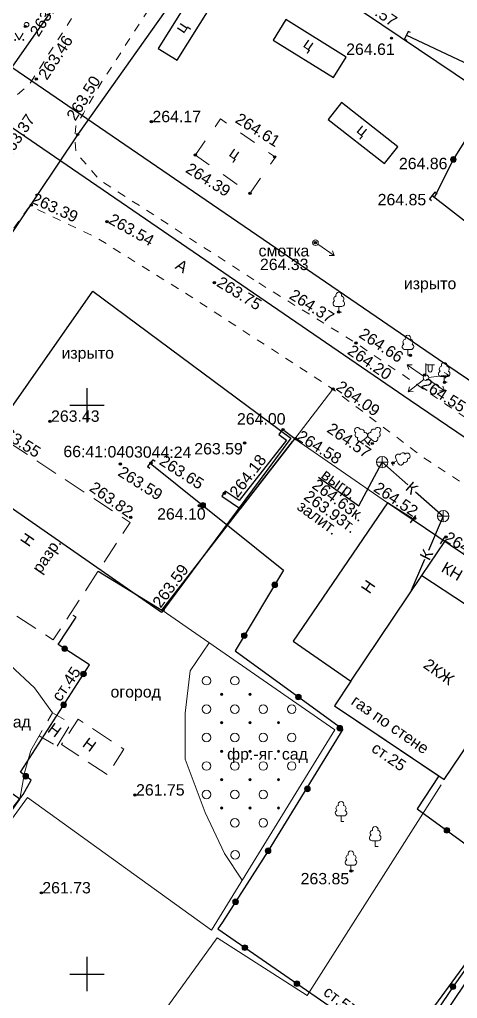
# Model space of a CAD drawing. Header units: metres. Extents: x -1448899 to 1563798, y -293564 to 398817.
# Drawn here: x 40544.1 to 40582.6, y 36947.9 to 37033.9 of the extents above; entities that cross this region are included whole.
import ezdxf
from ezdxf.enums import TextEntityAlignment as Align

# ---------------------------------------------------------------- set-up
doc = ezdxf.new("R2010")
doc.units = ezdxf.units.M
doc.set_wipeout_variables(frame=1)
doc.header["$PDMODE"] = 32
doc.header["$PDSIZE"] = 0.2
doc.linetypes.add('atp_1.5x1.5', pattern=[3, 1.5, -1.5])
doc.linetypes.add('atp_2x1', pattern=[3, 2, -1])
for name, color, linetype in [('LABELS', 254, 'Continuous'), ('P', 94, 'Continuous'), ('T', 1, 'Continuous'), ('Z', 30, 'Continuous'), ('Автодорожное хозяйство', 7, 'Continuous'), ('Газопроводы', 7, 'Continuous'), ('Здания и строения', 7, 'Continuous'), ('кадастр', 7, 'Continuous'), ('Канализации', 7, 'Continuous'), ('Крышки колодцев', 7, 'Continuous'), ('Объекты электропередачи', 7, 'Continuous'), ('Ограждения', 7, 'Continuous'), ('Отметка', 7, 'Continuous'), ('Пикет', 7, 'Continuous'), ('Растительность', 7, 'Continuous'), ('Сетка координат', 7, 'Continuous')]:
    doc.layers.add(name, color=color, linetype=linetype)
doc.styles.get("Standard").update_dxf_attribs({"font": 'arial.ttf'})
doc.styles.add('Бм431', font='')
doc.styles.get('Бм431').set_extended_font_data('Bm431', italic=True)
doc.linetypes.add('atp_0x1', pattern='A,0,[133,ltypeshp.shx,S=0.05,R=0,X=0,Y=0],-1', length=1)
doc.linetypes.add('atp_121_g', pattern='A,8,-0.6,["Г",Бм431,S=2,R=0,X=0,Y=-1],-2.3,24', length=34.9)
doc.linetypes.add('atp_122_k', pattern='A,2,-2,3,-0.6,["К",Бм431,S=2,R=0,X=-0.5,Y=-1],-2,4,-2,8,-2,8,-2,6', length=41.6)
doc.linetypes.add('atp_475_1', pattern='A,2.5,[130,ltypeshp.shx,S=0.4,R=0,X=0,Y=0.4],2.5', length=5)
doc.linetypes.add('atp_476_3', pattern='A,1,[131,ltypeshp.shx,S=0.56,R=0,X=-0.56,Y=-0.56],5,[131,ltypeshp.shx,S=0.56,R=180,X=0.56,Y=0.56],4', length=10)

# ---------------------------------------------------------------- blocks, each defined once
blk = doc.blocks.new('atp_390a')
at = {"color": 0, "linetype": 'ByBlock', "lineweight": -2}
for points in [[(0, 0.99), (-0.51, 0.99)], [(0, 0.99), (0.51, 0.99)], [(0, 0), (0, 0.99)], [(0.5, 0), (0, 0)]]:
    blk.add_lwpolyline(points, dxfattribs=at)
for centre, start, end in [((0, 3), 90, 202.242), ((0, 3), 337.758, 90), ((-0.51, 1.49), 115.6346, 270), ((-0.39, 2.32), 97.9406, 227.8197), ((0.39, 2.32), 312.1803, 82.0594), ((0.51, 1.49), 270, 64.3654)]:
    blk.add_arc(centre, 0.5, start, end, dxfattribs=at)
blk = doc.blocks.new('atp_117kb')
at = {"color": 0, "linetype": 'ByBlock', "lineweight": -2}
for points in [[(-1, 0), (1, 0)], [(0, 1), (0, -1)]]:
    blk.add_lwpolyline(points, dxfattribs=at)
blk.add_circle((0, 0), 1, dxfattribs=at)
blk = doc.blocks.new('atp_106a')
at = {"color": 0, "linetype": 'ByBlock', "lineweight": -2}
blk.add_circle((0, 0), 0.5, dxfattribs=at)
blk = doc.blocks.new('atp_115c')
at = {"color": 0, "linetype": 'ByBlock', "lineweight": -2}
for points in [[(3.29, -0.5), (4, 0), (3.29, 0.5)], [(0.5, 0), (4, 0)]]:
    blk.add_lwpolyline(points, dxfattribs=at)
blk = doc.blocks.new('atp_397b')
at = {"color": 0, "linetype": 'ByBlock', "lineweight": -2}
blk.add_circle((0, 0), 0.4, dxfattribs=at)
blk = doc.blocks.new('atp_409')
at = {"color": 0, "linetype": 'ByBlock', "lineweight": -2}
blk.add_circle((0, 0), 0.75, dxfattribs=at)
blk = doc.blocks.new('atp_410')
at = {"linetype": 'ByBlock', "lineweight": -2}
h = blk.add_hatch(color=0, dxfattribs=at)
edge = h.paths.add_edge_path()
edge.add_arc((0, 0), 0.2, 0, 360)
at = {"color": 0, "linetype": 'ByBlock', "lineweight": -2}
blk.add_circle((0, 0), 0.2, dxfattribs=at)
blk = doc.blocks.new('atp_107a')
at = {"linetype": 'ByBlock', "lineweight": -2}
h = blk.add_hatch(color=0, dxfattribs=at)
edge = h.paths.add_edge_path()
edge.add_arc((0, 0), 0.5, 0, 360)
at = {"color": 0, "linetype": 'ByBlock', "lineweight": -2}
blk.add_circle((0, 0), 0.5, dxfattribs=at)
blk = doc.blocks.new('atp_110')
at = {"color": 0, "linetype": 'ByBlock', "lineweight": -2}
for p, q in [((0, 0.5), (0, 2.5)), ((0, 2.25), (1.5, 2.25))]:
    blk.add_line(p, q, dxfattribs=at)
blk.add_lwpolyline([(0.4, 2.25), (0.4, 1.36, 1.040016), (1.1, 1.36), (1.1, 2.25)], format="xyb", dxfattribs=at)
blk = doc.blocks.new('atp_416')
at = {"color": 0, "linetype": 'ByBlock', "lineweight": -2}
blk.add_lwpolyline([(0.72, 1.2), (0, 0), (-0.72, 1.2)], dxfattribs=at)
for centre in [(-0.72, 0), (0.72, 0)]:
    blk.add_circle(centre, 0.075, dxfattribs=at)
blk = doc.blocks.new('atp_122b')
at = {"color": 0, "linetype": 'ByBlock', "lineweight": -2}
blk.add_lwpolyline([(0.5, 0.75), (0, 0.75), (0, -0.75), (0.5, -0.75)], dxfattribs=at)
blk = doc.blocks.new('A$C0BB7152E')
at = {"layer": 'P', "linetype": 'Continuous'}
for points in [[(1532936.3, 387509.92), (1532947.55, 387526.19), (1532965.08, 387513.41), (1532953.81, 387497.97)], [(1532991.97, 387447.52), (1532980.07, 387455.36), (1532974.7, 387458.86), (1532996.37, 387488.86), (1532998.06, 387491.86), (1533013.5, 387481.25), (1533011.75, 387478.56), (1532999.07, 387458.3)]]:
    blk.add_lwpolyline(points, close=True, dxfattribs=at)
at = {"layer": 'T', "linetype": 'Continuous'}
blk.add_lwpolyline([(1532998.66, 387492.8), (1532996.67, 387489.36), (1532994.01, 387485.38), (1532988.73, 387477.56), (1532975.79, 387458.08), (1532974.89, 387458.71), (1532964.32, 387441.74), (1532959.99, 387435.38), (1532952.54, 387424.79)], dxfattribs=at)
at = {"layer": 'Z', "linetype": 'Continuous'}
blk.add_lwpolyline([(1533097.19, 387762.94), (1533070.58, 387723.24), (1533071.56, 387707.06), (1533055.42, 387680.86), (1533041.73, 387657.54), (1533027.45, 387637.63), (1533010.33, 387631.95), (1532946.15, 387540.01), (1532918.03, 387497.47), (1532895.06, 387461.77), (1532867.1, 387419.72), (1532845.93, 387387.45), (1532828.37, 387398.97), (1532849.58, 387431.3), (1532877.48, 387473.27), (1532900.43, 387508.95), (1532928.77, 387551.81), (1532997.11, 387649.69), (1533014.37, 387655.41), (1533024.11, 387669), (1533037.42, 387691.68), (1533050.2, 387712.42), (1533049.2, 387729.04), (1533079.74, 387774.63)], close=True, dxfattribs=at)
for points in [[(1532973.48, 387594.06), (1532940.27, 387545.81), (1532978, 387520.44), (1533024.5, 387489.47)], [(1533022.06, 387485.81), (1532975.56, 387516.78), (1532937.66, 387542.26), (1532910.87, 387501.15), (1532888.21, 387467.49), (1532917.11, 387446.98), (1532947.56, 387426.35), (1533026.55, 387374.35)]]:
    blk.add_lwpolyline(points, dxfattribs=at)
at = {"layer": 'LABELS'}
blk.add_text('66:41:0403044:24', height=1, dxfattribs=at).set_placement((1532950.69, 387512.08), align=Align.MIDDLE_CENTER)
blk = doc.blocks.new('A$C0ab4c2d5')
for points in [[(96.798, 248.086), (99.777, 252.827), (98.098, 253.882), (95.119, 249.14)], [(105.251, 249.86), (110.552, 246.574), (111.671, 248.378), (106.369, 251.665)], [(110.091, 242.884), (115.052, 239.005), (116.217, 240.495), (111.256, 244.374)]]:
    blk.add_lwpolyline(points, close=True)
for points in [[(100.738, 209.773), (102.374, 208.651), (107.151, 214.815), (106.061, 215.626), (105.737, 215.179), (106.409, 214.694), (102.261, 209.394), (101.019, 210.203), (100.738, 209.773)], [(89.846, 203.168), (95.46, 199.757), (106.953, 214.562)], [(115.321, 209.178), (107.022, 197.027), (112.096, 193.504), (118.325, 202.79), (122.177, 200.271), (124.162, 203.218), (115.321, 209.178)], [(117.576, 207.746), (115.321, 209.178)], [(117.347, 207.417), (117.804, 208.074)], [(119.977, 205.586), (120.434, 206.242)], [(75.142, 182.307), (80.145, 179.21), (82.936, 183.147), (68.475, 193.352), (71.448, 197.178), (76.094, 194.035), (78.069, 196.662), (71.235, 201.644)], [(112.096, 193.504), (110.662, 191.33), (120.295, 184.876), (128, 196.236), (122.177, 200.271)]]:
    blk.add_lwpolyline(points)
at = {"layer": 'Автодорожное хозяйство', "color": 7, "linetype": 'atp_1.5x1.5', "lineweight": 15, "ltscale": 0.5, "flags": 128}
for points in [[(66.215, 253.936), (78.153, 245.499), (78.906, 245.119), (81.251, 244.568), (82.475, 244.833), (83.821, 246.016), (88.571, 253.433), (93.607, 260.554), (93.765, 261.265), (93.505, 261.868), (91.311, 263.858)], [(103.979, 228.517), (112.534, 223.232), (125.621, 214.339)]]:
    blk.add_lwpolyline(points, dxfattribs=at)
at = {"layer": 'Автодорожное хозяйство', "color": 7, "linetype": 'atp_0x1', "lineweight": 15, "ltscale": 0.5, "flags": 128}
blk.add_lwpolyline([(107.151, 214.815), (110.512, 219.18)], dxfattribs=at)
at = {"layer": 'Газопроводы', "linetype": 'atp_121_g', "lineweight": 30, "ltscale": 0.5, "elevation": 262.406, "flags": 128}
for points in [[(108.066, 255.273), (108.35, 255.611), (124.512, 244.738)], [(119.445, 236.042), (121.114, 239.369), (124.512, 244.738), (125.114, 246.47), (116.961, 250.295)], [(119.243, 236.198), (122.91, 233.37), (135.002, 225.64), (136.952, 228.178), (137.396, 227.864)], [(66.94, 161.621), (78.402, 177.417), (83.24, 183.531), (83.949, 184.801), (82.994, 185.505), (89.072, 194.943), (86.335, 196.722), (87.911, 199.119), (87.648, 199.292)], [(129.208, 178.282), (128.505, 177.456), (127.554, 176.338), (125.377, 172.695), (121.229, 166.87), (116.498, 159.863), (116.15, 160.127), (111.153, 153.1), (107.291, 147.432), (103.55, 141.457), (100.286, 136.793), (99.654, 136.177), (93.315, 126.951), (93.229, 126.834)]]:
    blk.add_lwpolyline(points, dxfattribs=at)
at = {"layer": 'Газопроводы', "linetype": 'atp_121_g', "lineweight": 30, "ltscale": 0.5, "flags": 128}
for points in [[(94.427, 212.68), (106.164, 203.268), (101.9, 196.166), (111.372, 189.275), (104.808, 178.592), (100.798, 172.326), (100.382, 171.72), (116.832, 160.357)], [(110.662, 191.33), (119.837, 185.183), (117.934, 182.286), (127.119, 175.611)]]:
    blk.add_lwpolyline(points, dxfattribs=at)
at = {"layer": 'Газопроводы', "ltscale": 0.5}
for points in [[(109.255, 211.441), (112.795, 208.914), (114.842, 212.769)], [(118.325, 202.79), (120.347, 205.79)]]:
    blk.add_lwpolyline(points, dxfattribs=at)
at = {"layer": 'Здания и строения', "color": 7, "linetype": 'atp_1.5x1.5', "lineweight": 15, "flags": 128}
blk.add_lwpolyline([(98.401, 239.76), (103.216, 236.387), (105.442, 239.564), (100.627, 242.937)], close=True, dxfattribs=at)
at = {"layer": 'Здания и строения', "color": 7, "linetype": 'atp_2x1', "lineweight": 15, "flags": 128}
for points in [[(78.077, 211.687), (80.695, 215.355), (92.651, 207.457), (85.898, 197.134), (81.493, 200.016), (81.384, 200.088), (80.613, 198.91), (79.058, 199.928), (79.873, 201.076), (76.986, 203.126), (81.534, 209.53)], [(86.241, 187.779), (87.419, 189.797), (85.823, 190.729), (84.645, 188.71)], [(90.648, 185.289), (86.618, 187.93), (88.081, 190.162), (92.111, 187.52)]]:
    blk.add_lwpolyline(points, close=True, dxfattribs=at)
at = {"layer": 'Канализации', "linetype": 'atp_122_k', "lineweight": 30, "ltscale": 0.5, "flags": 128}
for points in [[(114.842, 212.769), (117.119, 210.753)], [(118.575, 204.208), (117.3, 201.263)]]:
    blk.add_lwpolyline(points, dxfattribs=at)
at = {"layer": 'Ограждения', "color": 7, "linetype": 'atp_475_1', "lineweight": 15, "ltscale": 0.5, "elevation": 262.406, "flags": 128}
for points in [[(115.321, 209.178), (107.144, 214.811)], [(108.24, 165.876), (120.044, 184.384)], [(55.117, 178.186), (71.714, 166.953), (83.631, 183.267), (83.631, 183.267)], [(108.24, 165.876), (100.32, 170.946), (92.537, 160.198), (83.574, 147.692)]]:
    blk.add_lwpolyline(points, dxfattribs=at)
at = {"layer": 'Ограждения', "color": 7, "linetype": 'atp_475_1', "lineweight": 15, "ltscale": 0.5, "flags": 128}
blk.add_lwpolyline([(95.473, 199.748), (110.67, 189.238), (99.825, 171.617)], dxfattribs=at)
at = {"layer": 'Ограждения', "color": 7, "linetype": 'atp_476_3', "lineweight": 15, "ltscale": 0.5, "elevation": 262.406, "flags": 128}
blk.add_lwpolyline([(99.825, 171.617), (83.631, 183.267)], dxfattribs=at)
at = {"layer": 'Пикет', "color": 0}
for p in [(83.436, 251.058, 263.832), (115.665, 250.035, 264.611), (84.393, 246.441, 263.461), (94.537, 242.698, 264.167), (88.037, 241.567, 263.495), (98.401, 239.76, 264.391), (105.385, 239.604, 264.606), (121.187, 239.379, 264.865), (103.216, 236.387, 264.486), (83.95, 235.353, 263.389), (90.627, 233.893, 263.538), (100.078, 228.533, 263.745), (111.026, 225.955, 264.367), (112.534, 223.232, 264.201), (117.325, 222.148, 264.659), (120.331, 219.789, 264.601), (110.512, 219.18, 264.094), (85.61, 216.357, 263.434), (106.126, 215.632, 263.998), (102.733, 214.44, 263.588), (107.217, 214.82, 264.577), (113.968, 214.398, 264.573), (91.8, 212.602, 263.59), (94.5, 212.689, 263.649), (115.808, 212.684, 264.659), (100.954, 210.028, 264.176), (98.754, 208.936, 264.103), (92.706, 207.907, 263.819), (117.703, 207.818, 264.52), (120.468, 206.173, 264.572), (95.546, 199.758, 263.586), (93.095, 183.5), (112.098, 176.827), (84.843, 174.898)]:
    blk.add_point(p, dxfattribs=at)
at = {"layer": 'Растительность', "color": 7, "linetype": 'atp_0x1', "lineweight": 15, "flags": 128}
for points in [[(78.069, 196.662), (82.101, 194.899), (84.244, 192.919), (85.823, 190.729)], [(102.526, 176.005), (100.962, 178.37), (99.255, 181.957), (97.514, 186.657), (97.514, 190.696), (97.932, 194.428), (99.625, 196.876)], [(82.936, 183.147), (83.349, 185.437), (83.928, 187.423), (84.645, 188.71)]]:
    blk.add_lwpolyline(points, dxfattribs=at)
at = {"layer": 'Газопроводы', "linetype": 'Continuous', "lineweight": 30}
for p, xscale, yscale, zscale, rotation in [((116.961, 250.295), 0.5000000000000003, 0.5000000000000003, 0.5000000000000003, 334.8652151270521), ((119.243, 236.198, 262.406), 0.5000000000000007, 0.5000000000000007, 0.5000000000000007, 319.4112430666138), ((94.427, 212.68), 0.5000000000000002, 0.5000000000000002, 0.5000000000000002, 321.2733548605321)]:
    blk.add_blockref('atp_122b', p, dxfattribs=dict(at, xscale=xscale, yscale=yscale, zscale=zscale, rotation=rotation))
at = {"layer": 'кадастр', "rotation": 359.5536696139991}
blk.add_blockref('A$C0BB7152E', (-1535830.425, -375345.193), dxfattribs=at)
at = {"layer": 'Объекты электропередачи', "color": 7, "linetype": 'Continuous', "lineweight": 15, "xscale": 0.4999999999999996, "yscale": 0.4999999999999996, "zscale": 0.4999999999999996, "rotation": 321.2733548779389}
for p in [(121.114, 239.369, 262.406), (99.058, 208.967), (105.39, 201.98), (102.706, 197.509), (86.893, 196.36, 262.406), (88.554, 194.139, 262.406), (107.472, 192.112), (86.808, 191.428, 262.406), (111.115, 189.371), (83.472, 185.153, 262.406), (108.271, 184.038), (120.541, 180.392), (104.808, 178.592), (101.941, 174.113), (102.76, 170.078), (107.342, 166.912), (121.08, 166.648, 262.406)]:
    blk.add_blockref('atp_107a', p, dxfattribs=at)
at = {"layer": 'Растительность', "color": 7, "linetype": 'Continuous', "lineweight": 15}
for name, p, xscale, yscale, zscale, rotation in [('atp_397b', (83.545, 251.225), 0.5000000000000007, 0.5000000000000007, 0.5000000000000007, 56.94032500939479), ('atp_390a', (113.572, 214.37, 264.59), 0.5000000000000002, 0.5000000000000002, 0.5000000000000002, 37.54033116692457), ('atp_390a', (113.572, 214.37, 264.59), 0.4999999999999999, 0.4999999999999999, 0.4999999999999999, 323.2879769181867), ('atp_390a', (115.699, 212.663, 264.53), 0.500000000000002, 0.500000000000002, 0.500000000000002, 295.4866681274227)]:
    blk.add_blockref(name, p, dxfattribs=dict(at, xscale=xscale, yscale=yscale, zscale=zscale, rotation=rotation))
at = {"layer": 'Растительность', "color": 7, "linetype": 'Continuous', "lineweight": 15, "xscale": 0.5, "yscale": 0.5, "zscale": 0.5}
for name, p in [('atp_416', (82.897, 249.877)), ('atp_390a', (111.026, 225.955, 264.367)), ('atp_390a', (117.116, 222.161)), ('atp_390a', (120.312, 219.782)), ('atp_409', (99.382, 193.548)), ('atp_409', (101.882, 193.548)), ('atp_410', (100.721, 192.348)), ('atp_410', (103.221, 192.348)), ('atp_409', (99.382, 191.048)), ('atp_409', (101.882, 191.048)), ('atp_409', (104.382, 191.048)), ('atp_409', (106.882, 191.048)), ('atp_410', (100.721, 189.848)), ('atp_410', (103.221, 189.848)), ('atp_410', (105.721, 189.848)), ('atp_409', (99.382, 188.548)), ('atp_409', (101.882, 188.548)), ('atp_409', (104.382, 188.548)), ('atp_409', (106.882, 188.548)), ('atp_410', (100.721, 187.348)), ('atp_410', (103.221, 187.348)), ('atp_410', (105.721, 187.348)), ('atp_409', (99.382, 186.048)), ('atp_409', (101.882, 186.048)), ('atp_409', (104.382, 186.048)), ('atp_409', (106.882, 186.048)), ('atp_410', (100.721, 184.848)), ('atp_410', (103.221, 184.848)), ('atp_410', (105.721, 184.848)), ('atp_409', (99.382, 183.548)), ('atp_409', (101.882, 183.548)), ('atp_409', (104.382, 183.548)), ('atp_410', (100.721, 182.348)), ('atp_410', (103.221, 182.348)), ('atp_410', (105.721, 182.348)), ('atp_390a', (111.223, 181.167)), ('atp_409', (101.882, 181.048)), ('atp_409', (104.382, 181.048)), ('atp_390a', (114.234, 178.985)), ('atp_409', (101.902, 178.243)), ('atp_390a', (112.098, 176.827))]:
    blk.add_blockref(name, p, dxfattribs=at)
at = {"layer": 'Отметка'}
for s, rotation, p in [('263.83', 58.16432, (84.603, 250.084, 263.832)), ('ст.57', 325.31697, (113.015, 252.855, -3.81)), ('ц', 56.07599, (97.363, 250.382, 260.801)), ('263.46', 56.79672, (85.332, 246.279, 263.461)), ('ц', 325.31697, (107.813, 249.332, 260.801)), ('263.50', 57.83917, (87.83, 242.692, 263.495)), ('263.37', 56.58318, (81.987, 239.353, 263.373)), ('264.61', 328.15948, (101.822, 242.676, 264.606)), ('ц', 320.09882, (112.512, 241.833, 260.801)), ('ц', 325.31697, (101.283, 239.743, 260.801)), ('264.39', 328.15948, (97.458, 238.299, 264.391)), ('263.39', 335.33637, (83.89, 235.581, 263.389)), ('263.54', 330.61274, (90.678, 233.807, 263.538)), ('А', 328.31896, (96.548, 229.824, 261.846)), ('263.75', 328.47796, (100.19, 228.3, 263.745)), ('264.37', 327.91986, (106.585, 227.199, 264.367)), ('264.66', 326.63105, (112.714, 223.798, 264.659)), ('264.20', 325.79315, (111.705, 222.332, 264.201)), ('264.09', 324.93974, (110.693, 219.183, 264.094)), ('264.55', 327.46177, (118.19, 219.388)), ('263.55', 327.07101, (80.782, 215.425, 263.555)), ('264.57', 325.25696, (109.897, 215.478, 264.573)), ('264.58', 327.97711, (107.24, 214.788, 264.577)), ('264.18', 52.33197, (102.108, 209.571, 264.176)), ('263.65', 327.35866, (95.138, 212.623, 263.649)), ('263.59', 327.62798, (91.494, 211.64, 263.59)), ('выгр.', 323.95785, (109.387, 211.444, 264.659)), ('263.82', 324.83432, (88.992, 210.311, 263.819)), ('264.63к.', 323.95785, (108.591, 210.559, 264.659)), ('264.52', 326.57417, (114.006, 210.26, 264.52)), ('К', 318.5274, (116.809, 210.382, 264.456)), ('263.93т.', 323.95785, (107.865, 209.563, 0.139)), ('залит.', 323.95785, (107.26, 208.67, 0.139)), ('Н', 55.83414, (83.742, 205.245, 260.801)), ('264.57', 329.82969, (120.232, 205.862, 264.572)), ('разр.', 55.83414, (84.777, 202.899, 260.801)), ('К', 62.69836, (118.994, 204.027, 264.456)), ('КН', 329.82969, (119.965, 203.195, 264.572)), ('263.59', 53.76173, (95.345, 199.87, 263.586)), ('Н', 55.83414, (113.74, 201.114, 260.801)), ('2КЖ', 324.7223, (118.387, 194.755)), ('ст.45', 55.40486, (86.509, 191.632)), ('газ по стене', 325.34906, (112.024, 191.537)), ('Н', 323.70229, (85.311, 189.104, 262.406)), ('Н', 323.70229, (88.375, 187.823)), ('ст.25', 325.34906, (113.811, 187.394, 262.336)), ('ст.57', 322.33013, (109.582, 166.004, 262.336))]:
    blk.add_text(s, height=1, rotation=rotation, dxfattribs=at).set_placement(p)
for s, p in [('264.61', (111.676, 248.563, 264.611)), ('264.17', (94.624, 242.648, 264.167)), ('264.86', (116.319, 238.516, 264.865)), ('264.85', (114.448, 235.344, 264.852)), ('смотка', (103.964, 230.846, 264.33)), ('264.33', (104.086, 229.646, 264.33)), ('изрыто', (116.754, 227.966)), ('изрыто', (86.615, 221.857)), ('263.43', (85.697, 216.307, 263.434)), ('264.00', (102.065, 216.067, 263.998)), ('263.59', (98.305, 213.438, 263.588)), ('264.10', (95.035, 207.707, 264.103)), ('огород', (90.932, 192.07)), ('фр.-яг. сад', (76.81, 189.434, 262.571)), ('фр.-яг. сад', (101.193, 186.604, 262.571)), ('261.75', (93.182, 183.45)), ('263.85', (107.667, 175.646)), ('261.73', (84.929, 174.848))]:
    blk.add_text(s, height=1, dxfattribs=at).set_placement(p)
at = {"layer": 'Объекты электропередачи', "color": 7, "linetype": 'Continuous', "lineweight": 15, "xscale": 0.5000000000000007, "yscale": 0.5000000000000007, "zscale": 0.5000000000000007, "rotation": 168.7268129509741}
blk.add_blockref('atp_106a', (108.973, 232.054), dxfattribs=at)
at = {"layer": 'Автодорожное хозяйство', "color": 7, "linetype": 'atp_1.5x1.5', "lineweight": 15, "ltscale": 0.5, "flags": 128}
for points in [[(113.381, 279.433), (102.271, 263.945), (96.87, 256.505), (90.096, 246.097), (88.543, 243.406), (87.881, 242.311), (87.773, 241.309), (87.894, 239.984), (89.971, 237.576), (103.979, 228.517)], [(35.761, 165.337), (36.102, 166.02), (44.243, 178.846), (46.191, 181.73), (58.351, 199.593), (83.686, 235.094), (84.244, 235.094), (89.551, 232.584), (98.414, 227.058), (110.512, 219.18), (118.518, 213.136), (131.3, 204.734), (145.001, 195.426), (157.967, 186.573), (194.079, 162.016), (201.143, 156.742), (206.857, 152.772), (224.198, 141.037), (236.111, 134.078)]]:
    blk.add_lwpolyline(points, dxfattribs=at)
at = {"layer": 'Пикет', "color": 0}
blk.add_point((108.973, 232.054, 264.33), dxfattribs=at)
at = {"layer": 'Объекты электропередачи', "color": 7, "linetype": 'Continuous', "lineweight": 15, "xscale": 0.5, "yscale": 0.5, "zscale": 0.5, "rotation": 325.8335804962327}
blk.add_blockref('atp_115c', (108.973, 232.054), dxfattribs=at)
at = {"layer": 'Крышки колодцев', "color": 7, "linetype": 'Continuous', "lineweight": 15, "xscale": 0.5, "yscale": 0.5, "zscale": 0.5}
for p in [(114.842, 212.769), (120.22, 208.009)]:
    blk.add_blockref('atp_117kb', p, dxfattribs=at)
at = {"layer": 'Объекты электропередачи', "color": 7, "linetype": 'Continuous', "lineweight": 15, "xscale": 0.5, "yscale": 0.5, "zscale": 0.5}
blk.add_blockref('atp_106a', (118.701, 220.186), dxfattribs=at)
at = {"layer": 'Канализации', "linetype": 'atp_122_k', "lineweight": 30, "ltscale": 0.5, "flags": 128}
blk.add_lwpolyline([(117.792, 210.158), (120.22, 208.009), (118.921, 205.008)], dxfattribs=at)
at = {"layer": 'Пикет', "color": 0}
blk.add_point((118.592, 220.416, 264.553), dxfattribs=at)
at = {"layer": 'Объекты электропередачи', "color": 7, "linetype": 'Continuous', "lineweight": 15}
for xscale, yscale, zscale, rotation in [(0.5000000000000001, 0.5000000000000001, 0.5000000000000001, 145.8072682870699), (0.4999999999999999, 0.4999999999999999, 0.4999999999999999, 6.935449269322862), (0.5000000000000006, 0.5000000000000006, 0.5000000000000006, 218.050581405392), (0.5, 0.5, 0.5, 324.7827074375078)]:
    blk.add_blockref('atp_115c', (118.701, 220.186), dxfattribs=dict(at, xscale=xscale, yscale=yscale, zscale=zscale, rotation=rotation))
at = {"layer": 'Объекты электропередачи', "color": 7, "linetype": 'Continuous', "lineweight": 15, "xscale": 0.5, "yscale": 0.5, "zscale": 0.5}
blk.add_blockref('atp_110', (118.701, 220.186), dxfattribs=at)

msp = doc.modelspace()

# ---------------------------------------------------------------- linework, layer by layer
at = {"layer": 'Газопроводы', "color": 6, "lineweight": 200}
msp.add_circle((43176.127, 37749.966), 11368.91, dxfattribs=at)
at = {"layer": 'Сетка координат', "color": 92}
for p, q in [((40550, 37001.5), (40550, 36998.5)), ((40548.5, 37000), (40551.5, 37000)), ((40550, 36951.5), (40550, 36948.5)), ((40548.5, 36950), (40551.5, 36950))]:
    msp.add_line(p, q, dxfattribs=at)

# ---------------------------------------------------------------- next in the draw order: block references
at = {"layer": 'Газопроводы', "rotation": 359.9999655066117}
msp.add_blockref('A$C0ab4c2d5', (40461.139, 36782.239), dxfattribs=at)

doc.saveas('drawing.dxf')
